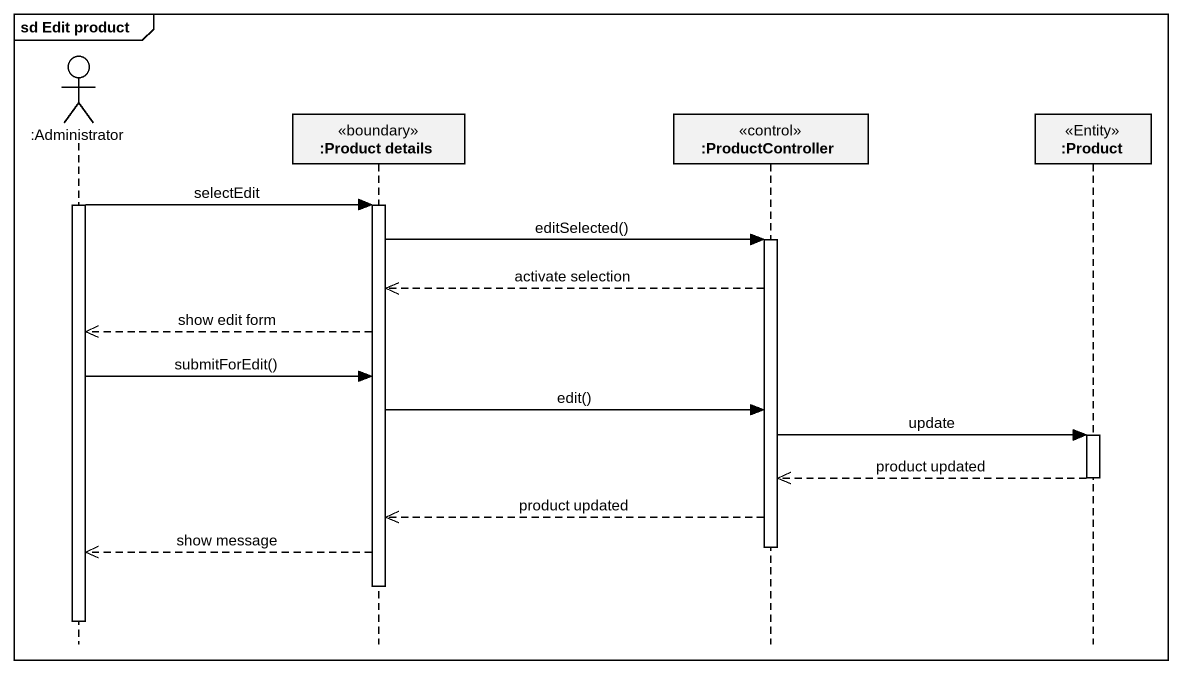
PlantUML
@startuml
mainframe sd Edit product
hide footbox
actor ":Administrator" as Administrator
participant ":Product details" as Product_details <<boundary>>
participant ":ProductController" as ProductController <<control>>
participant ":Product" as Product <<Entity>>

activate Administrator
Administrator -> Product_details : selectEdit
activate Product_details
Product_details -> ProductController : editSelected()
activate ProductController
ProductController -->> Product_details : activate selection
Product_details -->> Administrator : show edit form
Administrator -> Product_details : submitForEdit()
Product_details -> ProductController : edit()
ProductController -> Product : update
activate Product
Product -->> ProductController : product updated
deactivate Product
ProductController -->> Product_details : product updated
deactivate ProductController
Product_details -->> Administrator : show message
deactivate Product_details
deactivate Administrator
@enduml
